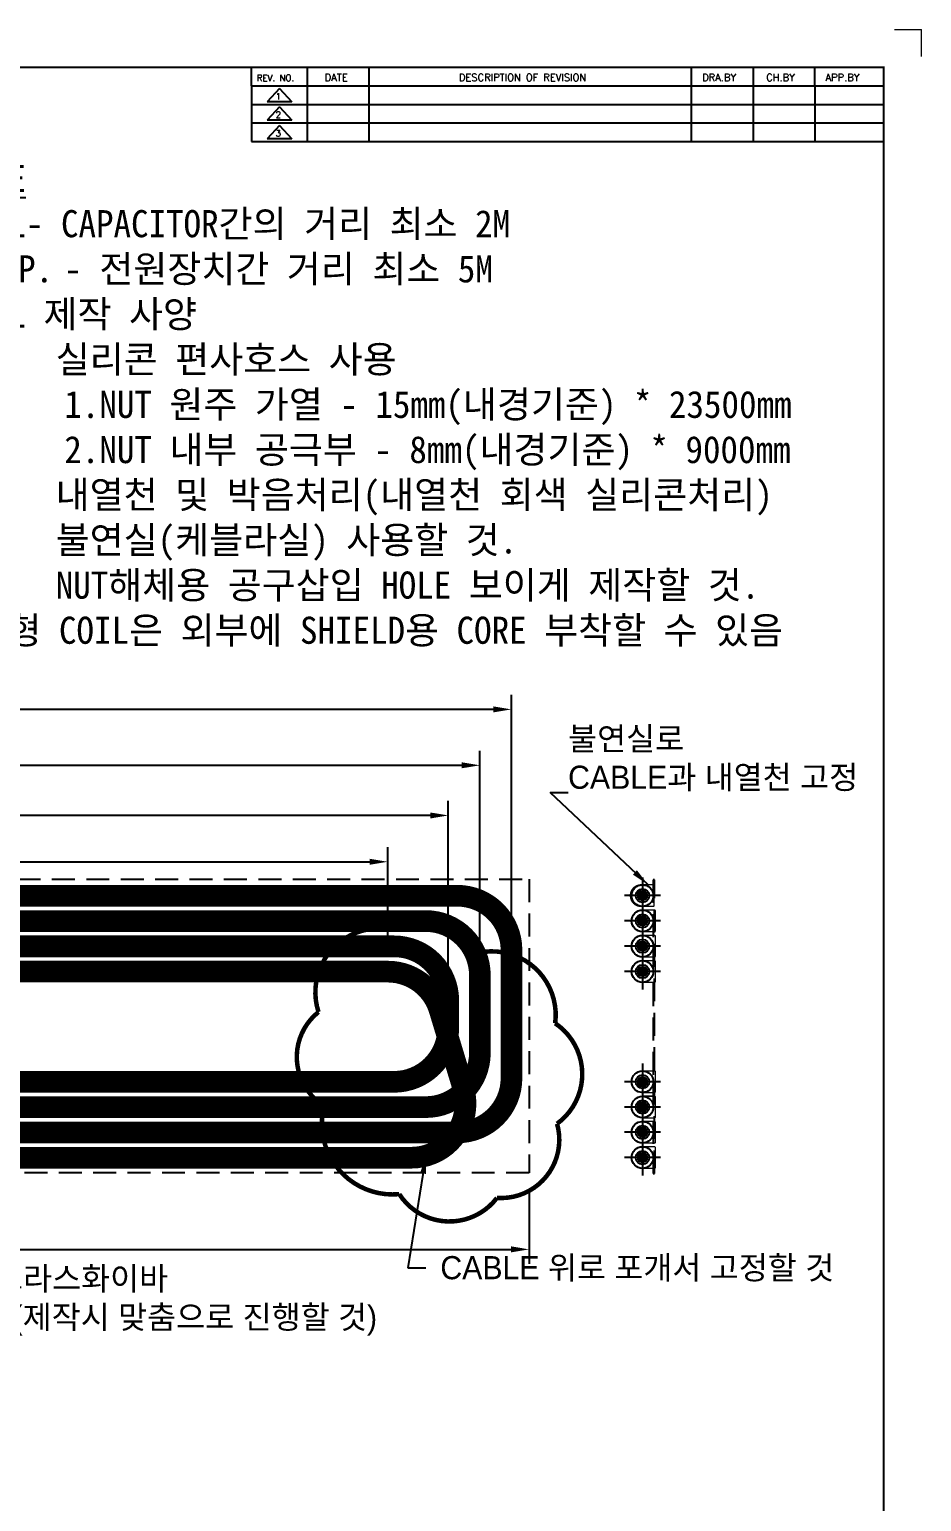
# Model space of a CAD drawing. Header units: inches. Extents: x 0 to 9014, y -686 to 2693.
# Drawn here: x 7236 to 8224, y 1064 to 2693 of the extents above; entities that cross this region are included whole.
import ezdxf
from ezdxf.enums import TextEntityAlignment as Align

# ---------------------------------------------------------------- set-up
doc = ezdxf.new("R2010")
doc.units = ezdxf.units.IN
doc.header["$MEASUREMENT"] = 0
for name, pattern in [('CENTERX2', [101.6, 63.5, -12.7, 12.7, -12.7]), ('DASHEDX2', [38.1, 25.4, -12.7]), ('PHANTOM', [63.5, 31.75, -6.35, 6.35, -6.35, 6.35, -6.35])]:
    doc.linetypes.add(name, pattern=pattern)
doc.layers.add('FORMAT-1', color=7, linetype='Continuous')
doc.layers.add('TXT', color=2, linetype='Continuous')
doc.styles.add('HAN', font='')
doc.styles.add('RC', font='ROMANC.SHX')
doc.styles.get("Standard").update_dxf_attribs({"font": 'arial.ttf'})
doc.styles.get('HAN').set_extended_font_data('GulimChe')
doc.dimstyles.new('PS-8', dxfattribs={"dimscale": 8, "dimtxt": 3.2, "dimasz": 2.5, "dimexe": 2, "dimexo": 2.5, "dimgap": 2, "dimtad": 1, "dimtoh": 1, "dimrnd": 0.05, "dimzin": 12, "dimdsep": 46, "dimtxsty": 'Standard', "dimcen": 0, "dimclrt": 2, "dimazin": 3, "dimtfac": 1, "dimtofl": 0, "dimtmove": 0, "dimatfit": 3, "dimfxl": 0.18, "dimtolj": 1, "dimtzin": 0, "dimarcsym": 0})

# ---------------------------------------------------------------- blocks, each defined once
blk = doc.blocks.new('re0')
at = {"color": 180}
for p, q in [((0, 0), (0, -6.83)), ((10.31, -0.96), (5.8, -5.87)), ((10.31, -0.96), (14.82, -5.87)), ((20.61, -6.83), (20.61, 0)), ((43.46, -6.83), (43.46, 0)), ((162.38, -6.83), (162.38, 0)), ((185.23, -6.83), (185.23, 0)), ((207.97, -6.83), (207.97, 0)), ((0, -6.83), (233.3, -6.83)), ((14.82, -5.87), (5.8, -5.87))]:
    blk.add_line(p, q, dxfattribs=at)
at = {"color": 2, "style": 'RC', "oblique": 15}
blk.add_attdef('REV.NO', text='', height=2.34, dxfattribs=at).set_placement((9.88, -3.84), align=Align.MIDDLE_CENTER)
blk.add_attdef('-1', text='', height=2.34, dxfattribs=at).set_placement((14.05, -2.49), align=Align.MIDDLE_LEFT)
at = {"color": 2, "style": 'HAN'}
for tag, p in [('REV.-DATE', (32.04, -3.41)), ('DRA.BY', (173.81, -3.41)), ('CH.BY', (196.6, -3.41)), ('APP.BY', (220.63, -3.41))]:
    blk.add_attdef(tag, text='', height=3.75, dxfattribs=at).set_placement(p, align=Align.MIDDLE_CENTER)
blk.add_attdef('DESCRIPTION-OF-REVISION', text='', height=3.75, dxfattribs=at).set_placement((47.42, -3.41), align=Align.MIDDLE_LEFT)
blk = doc.blocks.new('format-0')
at = {"color": 3, "lineweight": 9}
for p in [(1208, 848), (1218, 838)]:
    blk.add_line(p, (1218, 848), dxfattribs=at)
at = {"color": 180}
for p, q in [((970.7, 827.18), (970.7, 834)), ((991.31, 827.18), (991.31, 834)), ((1014.16, 827.18), (1014.16, 834)), ((1133.08, 827.18), (1133.08, 834)), ((1155.93, 827.18), (1155.93, 834)), ((1178.66, 827.18), (1178.66, 834)), ((970.7, 827.18), (1204, 827.18))]:
    blk.add_line(p, q, dxfattribs=at)
at = {"layer": 'FORMAT-1', "color": 7, "const_width": 0.7}
blk.add_lwpolyline([(34, 14), (34, 834), (1204, 834), (1204, 14)], close=True, dxfattribs=at)
at = {"color": 2, "style": 'RC'}
for s, height, p in [('REV. NO.', 2.34, (972.59, 828.97)), ('DATE', 2.681, (997.68, 828.96)), ('DESCRIPTION OF REVISION', 2.6812, (1047.22, 828.96)), ('DRA.BY', 2.681, (1137, 828.96)), ('CH.BY', 2.681, (1160.64, 828.96)), ('APP.BY', 2.681, (1182.53, 828.96))]:
    blk.add_text(s, height=height, dxfattribs=at).set_placement(p)
at = {"style": 'HAN'}
for tag, height, p in [('MODEL-NAME', 4.5, (1161.39, 53.79)), ('SCALE', 4.05, (1063.46, 45.94)), ('PART-NAME', 4.5, (1161.39, 45.94)), ('DWG-NO', 4.5, (1161.39, 38.02)), ('DRA-BY', 4.5, (973.33, 35.66)), ('CH-BY', 4.5, (998.06, 35.66)), ('APP-BY', 4.5, (1022.8, 35.66)), ('관련업체명', 4.5, (1085.32, 20.54)), ('DRA-DATE', 3.75, (973.33, 17.71)), ('CH-DATE', 3.75, (998.06, 17.71)), ('APP-DATE', 3.75, (1022.8, 17.71))]:
    blk.add_attdef(tag, text='', height=height, dxfattribs=at).set_placement(p, align=Align.MIDDLE_CENTER)
blk = doc.blocks.new('*D69')
at = {"color": 0, "lineweight": -2, "transparency": 16777216}
for p, q in [((5105.9, 1694.2), (5105.9, 1956.5)), ((7769.9, 1694.2), (7769.9, 1956.5)), ((7749.9, 1940.5), (5125.9, 1940.5))]:
    blk.add_line(p, q, dxfattribs=at)
at = {"color": 0, "transparency": 16777216}
for points in [[(5125.9, 1943.8), (5125.9, 1937.2), (5105.9, 1940.5)], [(7749.9, 1943.8), (7749.9, 1937.2), (7769.9, 1940.5)]]:
    blk.add_solid(points, dxfattribs=at)
at = {"layer": 'Defpoints', "color": 0, "transparency": 16777216}
for p in [(5105.9, 1940.5), (5105.9, 1674.2), (7769.9, 1674.2)]:
    blk.add_point(p, dxfattribs=at)
at = {"color": 2, "transparency": 16777216, "insert": (6437.9, 1969.6), "char_height": 25.6, "attachment_point": 5}
blk.add_mtext('\\A1;2664', dxfattribs=at)
blk = doc.blocks.new('*D70')
at = {"color": 0, "lineweight": -2, "transparency": 16777216}
for p, q in [((5140.9, 1666.2), (5140.9, 1894.6)), ((7734.9, 1666.2), (7734.9, 1894.6)), ((5160.9, 1878.6), (7714.9, 1878.6))]:
    blk.add_line(p, q, dxfattribs=at)
at = {"color": 0, "transparency": 16777216}
for points in [[(5160.9, 1881.9), (5160.9, 1875.3), (5140.9, 1878.6)], [(7714.9, 1881.9), (7714.9, 1875.3), (7734.9, 1878.6)]]:
    blk.add_solid(points, dxfattribs=at)
at = {"layer": 'Defpoints', "color": 0, "transparency": 16777216}
for p in [(7734.9, 1878.6), (5140.9, 1646.2), (7734.9, 1646.2)]:
    blk.add_point(p, dxfattribs=at)
at = {"color": 2, "transparency": 16777216, "insert": (6437.9, 1907.7), "char_height": 25.6, "attachment_point": 5}
blk.add_mtext('\\A1;2594', dxfattribs=at)
blk = doc.blocks.new('*D71')
at = {"color": 0, "lineweight": -2, "transparency": 16777216}
for p, q in [((5175.9, 1629), (5175.9, 1839.1)), ((7699.9, 1638.2), (7699.9, 1839.1)), ((7679.9, 1823.1), (5195.9, 1823.1))]:
    blk.add_line(p, q, dxfattribs=at)
at = {"color": 0, "transparency": 16777216}
for points in [[(5195.9, 1826.4), (5195.9, 1819.7), (5175.9, 1823.1)], [(7679.9, 1826.4), (7679.9, 1819.7), (7699.9, 1823.1)]]:
    blk.add_solid(points, dxfattribs=at)
at = {"layer": 'Defpoints', "color": 0, "transparency": 16777216}
for p in [(5175.9, 1823.1), (7699.9, 1618.2), (5175.9, 1609)]:
    blk.add_point(p, dxfattribs=at)
at = {"color": 2, "transparency": 16777216, "insert": (6437.9, 1852.1), "char_height": 25.6, "attachment_point": 5}
blk.add_mtext('\\A1;2524', dxfattribs=at)
blk = doc.blocks.new('*D72')
at = {"color": 0, "lineweight": -2, "transparency": 16777216}
for p, q in [((5210.9, 1609.2), (5210.9, 1787.8)), ((7633, 1670.2), (7633, 1787.8)), ((5230.9, 1771.8), (7613, 1771.8))]:
    blk.add_line(p, q, dxfattribs=at)
at = {"color": 0, "transparency": 16777216}
for points in [[(5230.9, 1775.1), (5230.9, 1768.5), (5210.9, 1771.8)], [(7613, 1775.1), (7613, 1768.5), (7633, 1771.8)]]:
    blk.add_solid(points, dxfattribs=at)
at = {"layer": 'Defpoints', "color": 0, "transparency": 16777216}
for p in [(7633, 1771.8), (7633, 1650.2), (5210.9, 1589.2)]:
    blk.add_point(p, dxfattribs=at)
at = {"color": 2, "transparency": 16777216, "insert": (6422, 1800.9), "char_height": 25.6, "attachment_point": 5}
blk.add_mtext('\\A1;2422.05', dxfattribs=at)
blk = doc.blocks.new('*D79')
at = {"color": 0, "lineweight": -2, "transparency": 16777216}
for p, q in [((5089.4, 1407.5), (5089.4, 1326.7)), ((7789.4, 1407.5), (7789.4, 1326.7)), ((5109.4, 1342.7), (7769.4, 1342.7))]:
    blk.add_line(p, q, dxfattribs=at)
at = {"color": 0, "transparency": 16777216}
for points in [[(5109.4, 1346.1), (5109.4, 1339.4), (5089.4, 1342.7)], [(7769.4, 1346.1), (7769.4, 1339.4), (7789.4, 1342.7)]]:
    blk.add_solid(points, dxfattribs=at)
at = {"layer": 'Defpoints', "color": 0, "transparency": 16777216}
for p in [(5089.4, 1427.5), (7789.4, 1427.5), (7789.4, 1342.7)]:
    blk.add_point(p, dxfattribs=at)
at = {"color": 2, "transparency": 16777216, "insert": (6439.4, 1371.8), "char_height": 25.6, "attachment_point": 5}
blk.add_mtext('\\A1;2700', dxfattribs=at)

msp = doc.modelspace()

# ---------------------------------------------------------------- hatches: boundary and pattern name
h = msp.add_hatch()
h.set_pattern_fill('ANSI31', color=256, scale=12)
h.set_pattern_definition([(45, (-1175.9202, 3833.48), (-1.06066017, 1.06066017), [])])
edge = h.paths.add_edge_path()
edge.add_arc((7914.956, 1734.327), 5.25, 0, 360)
h = msp.add_hatch()
h.set_pattern_fill('ANSI31', color=256, scale=12)
h.set_pattern_definition([(45, (-1175.9202, 3805.48), (-1.06066017, 1.06066017), [])])
edge = h.paths.add_edge_path()
edge.add_arc((7914.956, 1706.327), 5.25, 0, 360)
h = msp.add_hatch()
h.set_pattern_fill('ANSI31', color=256, scale=12)
h.set_pattern_definition([(45, (-1175.9202, 3777.48), (-1.06066017, 1.06066017), [])])
edge = h.paths.add_edge_path()
edge.add_arc((7914.956, 1678.327), 5.25, 0, 360)
h = msp.add_hatch()
h.set_pattern_fill('ANSI31', color=256, scale=12)
h.set_pattern_definition([(45, (-1175.9202, 3749.48), (-1.06066017, 1.06066017), [])])
edge = h.paths.add_edge_path()
edge.add_arc((7914.956, 1650.327), 5.25, 0, 360)
h = msp.add_hatch()
h.set_pattern_fill('ANSI31', color=256, scale=12)
h.set_pattern_definition([(45, (-1175.9202, 3627.48), (-1.06066017, 1.06066017), [])])
edge = h.paths.add_edge_path()
edge.add_arc((7914.956, 1528.327), 5.25, 0, 360)
h = msp.add_hatch()
h.set_pattern_fill('ANSI31', color=256, scale=12)
h.set_pattern_definition([(45, (-1175.9202, 3599.48), (-1.06066017, 1.06066017), [])])
edge = h.paths.add_edge_path()
edge.add_arc((7914.956, 1500.327), 5.25, 0, 360)
h = msp.add_hatch()
h.set_pattern_fill('ANSI31', color=256, scale=12)
h.set_pattern_definition([(45, (-1175.9202, 3571.48), (-1.06066017, 1.06066017), [])])
edge = h.paths.add_edge_path()
edge.add_arc((7914.956, 1472.327), 5.25, 0, 360)
h = msp.add_hatch()
h.set_pattern_fill('ANSI31', color=256, scale=12)
h.set_pattern_definition([(45, (-1175.9202, 3543.48), (-1.06066017, 1.06066017), [])])
edge = h.paths.add_edge_path()
edge.add_arc((7914.956, 1444.327), 5.25, 0, 360)

# ---------------------------------------------------------------- linework, layer by layer
at = {"color": 1, "linetype": 'CENTERX2'}
for p, q in [((7914.956, 1754.327), (7914.956, 1714.327)), ((7934.956, 1734.327), (7894.956, 1734.327)), ((7914.956, 1726.327), (7914.956, 1686.327)), ((7934.956, 1706.327), (7894.956, 1706.327)), ((7914.956, 1698.327), (7914.956, 1658.327)), ((7934.956, 1678.327), (7894.956, 1678.327)), ((7914.956, 1670.327), (7914.956, 1630.327)), ((7934.956, 1650.327), (7894.956, 1650.327)), ((7914.956, 1548.327), (7914.956, 1508.327)), ((7934.956, 1528.327), (7894.956, 1528.327)), ((7914.956, 1520.327), (7914.956, 1480.327)), ((7934.956, 1500.327), (7894.956, 1500.327)), ((7914.956, 1492.327), (7914.956, 1452.327)), ((7934.956, 1472.327), (7894.956, 1472.327)), ((7914.956, 1464.327), (7914.956, 1424.327)), ((7934.956, 1444.327), (7894.956, 1444.327))]:
    msp.add_line(p, q, dxfattribs=at)
at = {"color": 6, "linetype": 'DASHEDX2'}
for points in [[(5089.389, 1752.493), (7789.389, 1752.493), (7789.389, 1427.493), (5089.389, 1427.493)], [(7926.956, 1426.827), (7928.156, 1426.827), (7928.156, 1751.827), (7926.956, 1751.827)]]:
    msp.add_lwpolyline(points, close=True, dxfattribs=at)
at = {"color": 4, "const_width": 24}
for points in [[(5165.936, 1734.191), (7709.936, 1734.191, -0.41421356), (7769.936, 1674.191), (7769.936, 1532.191, -0.41421356), (7709.936, 1472.191), (5200.936, 1472.191, -0.41421356)], [(5200.936, 1706.191), (7674.936, 1706.191, -0.41421356), (7734.936, 1646.191), (7734.936, 1560.191, -0.41421356), (7674.936, 1500.191), (5235.936, 1500.191, -0.41421356)], [(5235.936, 1678.191), (7639.936, 1678.191, -0.41421356), (7699.936, 1618.191), (7699.936, 1588.191, -0.41421356), (7639.936, 1528.191), (5270.936, 1528.191, -0.41421356)], [(5270.936, 1650.191), (7632.984, 1650.191, -0.33041178), (7690.404, 1607.596), (7716.473, 1521.596, -0.50329397), (7659.053, 1444.191), (5235.936, 1444.191, 0.41421356)]]:
    msp.add_lwpolyline(points, format="xyb", dxfattribs=at)
at = {"color": 3, "const_width": 1.5}
for points in [[(7926.805, 1722.327), (7913.605, 1722.327, -1), (7913.605, 1746.327), (7926.805, 1746.327), (7926.805, 1746.327, -0.41421356), (7927.805, 1745.327), (7927.805, 1723.327, -0.41421356), (7926.805, 1722.327)], [(7928.156, 1694.327), (7914.956, 1694.327, -1), (7914.956, 1718.327), (7928.156, 1718.327), (7928.156, 1718.327, -0.41421356), (7929.156, 1717.327), (7929.156, 1695.327, -0.41421356), (7928.156, 1694.327)], [(7928.156, 1666.327), (7914.956, 1666.327, -1), (7914.956, 1690.327), (7928.156, 1690.327), (7928.156, 1690.327, -0.41421356), (7929.156, 1689.327), (7929.156, 1667.327, -0.41421356), (7928.156, 1666.327)], [(7928.156, 1638.327), (7914.956, 1638.327, -1), (7914.956, 1662.327), (7928.156, 1662.327), (7928.156, 1662.327, -0.41421356), (7929.156, 1661.327), (7929.156, 1639.327, -0.41421356), (7928.156, 1638.327)], [(7928.156, 1516.327), (7914.956, 1516.327, -1), (7914.956, 1540.327), (7928.156, 1540.327), (7928.156, 1540.327, -0.41421356), (7929.156, 1539.327), (7929.156, 1517.327, -0.41421356), (7928.156, 1516.327)], [(7928.156, 1488.327), (7914.956, 1488.327, -1), (7914.956, 1512.327), (7928.156, 1512.327), (7928.156, 1512.327, -0.41421356), (7929.156, 1511.327), (7929.156, 1489.327, -0.41421356), (7928.156, 1488.327)], [(7928.156, 1460.327), (7914.956, 1460.327, -1), (7914.956, 1484.327), (7928.156, 1484.327), (7928.156, 1484.327, -0.41421356), (7929.156, 1483.327), (7929.156, 1461.327, -0.41421356), (7928.156, 1460.327)], [(7928.156, 1432.327), (7914.956, 1432.327, -1), (7914.956, 1456.327), (7928.156, 1456.327), (7928.156, 1456.327, -0.41421356), (7929.156, 1455.327), (7929.156, 1433.327, -0.41421356), (7928.156, 1432.327)]]:
    msp.add_lwpolyline(points, format="xyb", close=True, dxfattribs=at)
at = {"const_width": 15}
for points in [[(5165.936, 1734.191), (7709.936, 1734.191, -0.41421356), (7769.936, 1674.191), (7769.936, 1532.191, -0.41421356), (7709.936, 1472.191), (5200.936, 1472.191, -0.41421356)], [(5200.936, 1706.191), (7674.936, 1706.191, -0.41421356), (7734.936, 1646.191), (7734.936, 1560.191, -0.41421356), (7674.936, 1500.191), (5235.936, 1500.191, -0.41421356)], [(5235.936, 1678.191), (7639.936, 1678.191, -0.41421356), (7699.936, 1618.191), (7699.936, 1588.191, -0.41421356), (7639.936, 1528.191), (5270.936, 1528.191, -0.41421356)], [(5270.936, 1650.191), (7632.984, 1650.191, -0.33041178), (7690.404, 1607.596), (7716.473, 1521.596, -0.50329397), (7659.053, 1444.191), (5235.936, 1444.191, 0.41421356)]]:
    msp.add_lwpolyline(points, format="xyb", dxfattribs=at)
at = {"color": 1, "const_width": 10.5}
for points in [[(5165.936, 1734.191), (7709.936, 1734.191, -0.41421356), (7769.936, 1674.191), (7769.936, 1532.191, -0.41421356), (7709.936, 1472.191), (5200.936, 1472.191, -0.41421356)], [(5200.936, 1706.191), (7674.936, 1706.191, -0.41421356), (7734.936, 1646.191), (7734.936, 1560.191, -0.41421356), (7674.936, 1500.191), (5235.936, 1500.191, -0.41421356)], [(5235.936, 1678.191), (7639.936, 1678.191, -0.41421356), (7699.936, 1618.191), (7699.936, 1588.191, -0.41421356), (7639.936, 1528.191), (5270.936, 1528.191, -0.41421356)], [(5270.936, 1650.191), (7632.984, 1650.191, -0.33041178), (7690.404, 1607.596), (7716.473, 1521.596, -0.50329397), (7659.053, 1444.191), (5235.936, 1444.191, 0.41421356)]]:
    msp.add_lwpolyline(points, format="xyb", dxfattribs=at)
at = {"color": 6, "const_width": 5}
msp.add_lwpolyline([(7556.236, 1605.483, 0.52056705), (7562.477, 1501.558, 0.52056705), (7562.477, 1501.558, 0.52056705), (7645.674, 1403.873, 0.52056705), (7645.674, 1403.873, 0.52056705), (7753.826, 1399.713, 0.52056705), (7753.826, 1399.713, 0.52056705), (7820.384, 1481.813, 0.52056705), (7820.384, 1481.813, 0.52056705), (7818.3, 1593.014, 0.52056705), (7818.3, 1593.014, 0.52056705), (7733.029, 1670.954, 0.52056705), (7733.029, 1670.954, 0.52056705), (7625.909, 1697.977, 0.52056705), (7625.909, 1697.977, 0.52056705)], format="xyb", close=True, dxfattribs=at)
at = {"color": 5, "linetype": 'PHANTOM'}
msp.add_lwpolyline([(7625.752, 1444.191, 3, 3, 0), (7660.542, 1444.191, 3, 3, 0.556201), (7714.317, 1530.805, 3, 3, 0), (7689.629, 1616.805, 3, 3, 0.28518102), (7635.854, 1650.191, 3, 3, 0), (7600.558, 1650.191, 0, 0, 0)], format="xyseb", dxfattribs=at)
at = {"color": 4}
for centre, radius in [((7914.956, 1734.327), 12), ((7914.956, 1734.327), 7.5), ((7914.956, 1706.327), 12), ((7914.956, 1706.327), 7.5), ((7914.956, 1678.327), 12), ((7914.956, 1678.327), 7.5), ((7914.956, 1650.327), 12), ((7914.956, 1650.327), 7.5), ((7914.956, 1528.327), 12), ((7914.956, 1528.327), 7.5), ((7914.956, 1500.327), 12), ((7914.956, 1500.327), 7.5), ((7914.956, 1472.327), 12), ((7914.956, 1472.327), 7.5), ((7914.956, 1444.327), 12), ((7914.956, 1444.327), 7.5)]:
    msp.add_circle(centre, radius, dxfattribs=at)
at = {"color": 1}
for centre in [(7914.956, 1734.327), (7914.956, 1706.327), (7914.956, 1678.327), (7914.956, 1650.327), (7914.956, 1528.327), (7914.956, 1500.327), (7914.956, 1472.327), (7914.956, 1444.327)]:
    msp.add_circle(centre, 5.25, dxfattribs=at)

# ---------------------------------------------------------------- block references
at = {"xscale": 3, "yscale": 3, "zscale": 3}
msp.add_blockref('format-0', (4570.015, 149.204), dxfattribs=at)
ref = msp.add_blockref('re0', (7482.111, 2630.729), dxfattribs=dict(xscale=3, yscale=3, zscale=3))
ref.add_attrib('REV.NO', '1', dxfattribs={"color": 2, "height": 7.02, "style": 'RC'}).set_placement((7511.759, 2619.221), align=Align.MIDDLE_CENTER)
ref = msp.add_blockref('re0', (7482.111, 2610.254), dxfattribs=dict(xscale=3, yscale=3, zscale=3))
ref.add_attrib('REV.NO', '2', dxfattribs={"color": 2, "height": 7.02, "style": 'RC'}).set_placement((7511.759, 2598.746), align=Align.MIDDLE_CENTER)
ref = msp.add_blockref('re0', (7482.111, 2589.779), dxfattribs=dict(xscale=3, yscale=3, zscale=3))
ref.add_attrib('REV.NO', '3', dxfattribs={"color": 2, "height": 7.02, "style": 'RC'}).set_placement((7511.759, 2578.271), align=Align.MIDDLE_CENTER)

# ---------------------------------------------------------------- texts
at = {"color": 2, "char_height": 25.6, "attachment_point": 1}
for s, insert in [('{\\fGulim|b0|i0|c129|p50;불연실로\\PCABLE과 내열천 고정}', (7832.619, 1920.865)), ('{\\fGulim|b0|i0|c129|p50;CABLE 위로 포개서 고정할 것}', (7691.156, 1335.266)), ('{\\fGulim|b0|i0|c129|p50;실리콘 코티드 그라스화이바\\Pt=1.2*2700*325(제작시 맞춤으로 진행할 것)}', (6985.664, 1323.296))]:
    msp.add_mtext(s, dxfattribs=dict(at, insert=insert))
at = {"layer": 'TXT', "ltscale": 20, "insert": (7154.78, 2543.204), "char_height": 30, "attachment_point": 1, "style": 'HAN'}
msp.add_mtext_dynamic_manual_height_columns('\\A1;{\\LNOTE\\P}COIL- CAPACITOR간의 거리 최소 2M\\P\\pi-90,l120,t120;CAP.^I- 전원장치간 거리 최소 5M\\P\\pi0,l0,tz;COIL 제작 사양\\P\\pi-90,l110.43,t110.43;-^I실리콘 편사호스 사용 \\P\\pi0,l0,tz;^I1.NUT 원주 가열 - 15mm(내경기준) * 23500mm\\P^I2.NUT 내부 공극부 - 8mm(내경기준) * 9000mm\\P\\pi-90,l110.43,t110.43;-^I내열천 및 박음처리(내열천 회색 실리콘처리)\\P-^I불연실(케블라실) 사용할 것.\\P-^INUT해체용 공구삽입 HOLE 보이게 제작할 것.\\P\\pi0,l0,tz;*소형 COIL은 외부에 SHIELD용 CORE 부착할 수 있음', width=1780.42066, gutter_width=769.295, heights=[1458.062], dxfattribs=at)

# ---------------------------------------------------------------- dimensions: what is measured, and where the dimension line sits
for base, p1, p2, picture, middle in [((5105.936, 1940.494), (7769.936, 1674.191), (5105.936, 1674.191), '*D69', (6437.936, 1969.565)), ((7734.936, 1878.603), (5140.936, 1646.191), (7734.936, 1646.191), '*D70', (6437.936, 1907.674)), ((5175.936, 1823.054), (7699.936, 1618.191), (5175.936, 1609.002), '*D71', (6437.936, 1852.124)), ((7632.984, 1771.804), (5210.936, 1589.191), (7632.984, 1650.191), '*D72', (6421.96, 1800.875)), ((7789.389, 1342.743), (5089.389, 1427.493), (7789.389, 1427.493), '*D79', (6439.389, 1371.814))]:
    dim = msp.add_linear_dim(base=base, p1=p1, p2=p2, dimstyle='PS-8')
    dim.commit()
    dim.dimension.update_dxf_attribs({"geometry": picture, "text_midpoint": middle})

# ---------------------------------------------------------------- leaders
at = {"annotation_type": 0, "has_hookline": 1, "hookline_direction": 0}
for points, text_width in [([(7921.166, 1746.327), (7812.619, 1848.406), (7832.619, 1848.406)], 336.277), ([(7675.232, 1446.414), (7655.156, 1322.466), (7675.156, 1322.466)], 465.675), ([(6920.562, 1427.493), (6949.664, 1310.496), (6969.664, 1310.496)], 699.824)]:
    msp.add_leader(points, dimstyle='PS-8', override={"dimgap": 2, "dimtad": 0}, dxfattribs=dict(at, text_width=text_width))

doc.saveas('drawing.dxf')
